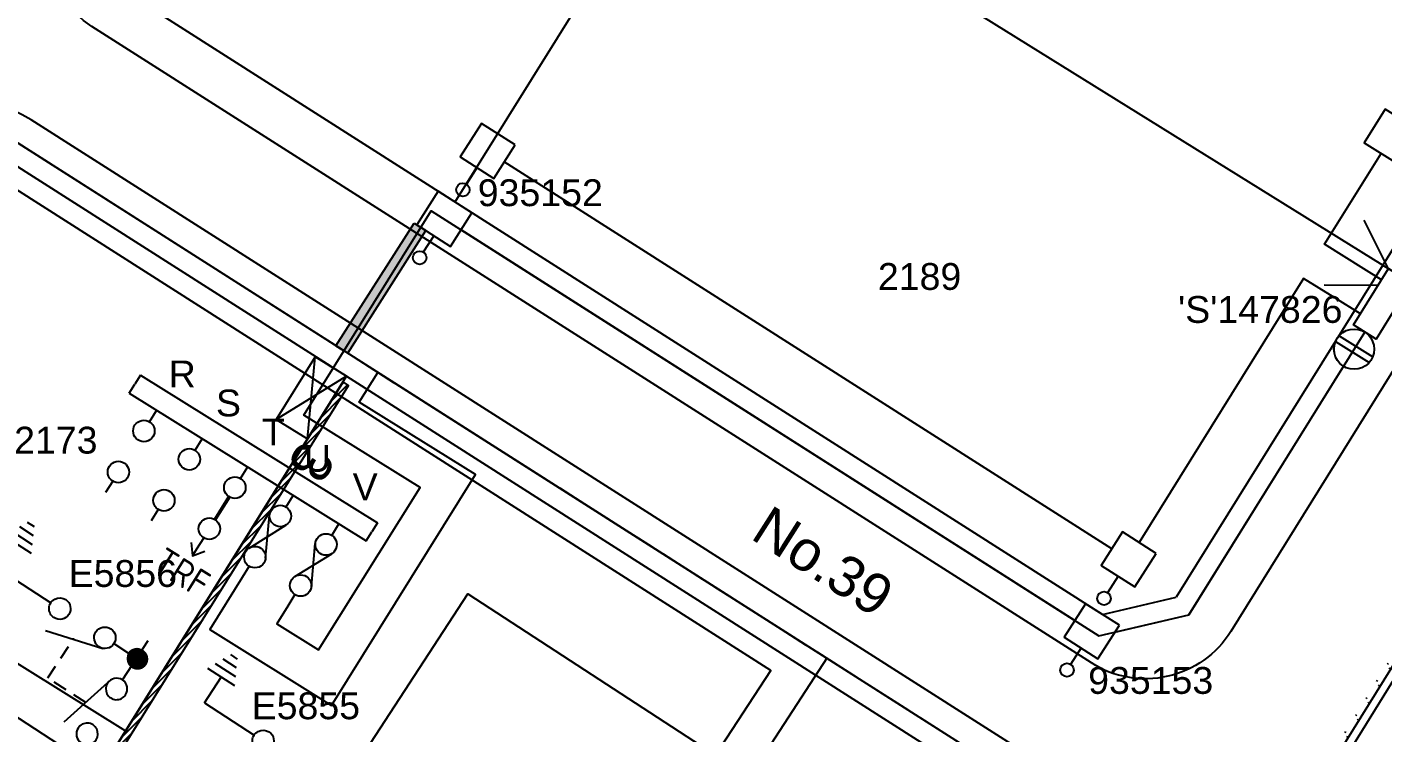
# Model space of a CAD drawing. Header units: metres. Extents: x 305550 to 306428, y 6276370 to 6276957.
# Drawn here: x 306192.6 to 306293.6, y 6276627.1 to 6276679.7 of the extents above; entities that cross this region are included whole.
import ezdxf
from ezdxf.enums import TextEntityAlignment as Align

# ---------------------------------------------------------------- set-up
doc = ezdxf.new("R2010")
doc.units = ezdxf.units.M
doc.header["$LTSCALE"] = 0.7
doc.set_wipeout_variables(frame=1)
for name, pattern in [('A', [0]), ('Cable Exist OH', [1, 1, 0]), ('Cable Remove', [2, 0, -2]), ('Dash', [5, 3, -2]), ('IE Trench LV', [6.5, 5, -1.5])]:
    doc.linetypes.add(name, pattern=pattern)
doc.layers.get('0').update_dxf_attribs({"color": 6})
for name, color, linetype in [('_User Miscellaneous11', 7, 'Continuous'), ('_User Miscellaneous4', 7, 'Continuous'), ('_User Miscellaneous7', 150, 'Continuous'), ('_User Miscellaneous8', 7, 'Continuous'), ('_User Miscellaneous9', 8, 'Continuous'), ('_User_LV_Exist', 7, 'Continuous'), ('Cadastre Developer_SP_NEW', 4, 'Continuous'), ('Cadastre Roads_SP_NEW', 8, 'Continuous'), ('Duct_SP_NEW', 2, 'Continuous'), ('Equip_HV_NEW', 2, 'Continuous'), ('Equip_LV_MOD', 5, 'Continuous'), ('Equip_LV_NEW', 5, 'Continuous'), ('Mains_HV_NEW_U72', 2, 'Continuous'), ('Mains_LV_NEW_R6', 2, 'Continuous'), ('Mains_LV_NEW_T84', 2, 'Continuous'), ('OH_Details_SP_MISC', 6, 'Continuous'), ('Services_SP_NEW_UG', 2, 'Continuous'), ('Sub_LV_EXT', 5, 'Continuous'), ('Sub_SP_NEW', 2, 'Continuous'), ('SupportsUG_SP_LV_NEW', 2, 'Continuous'), ('SupportsUG_SP_LV_SL_NEW', 2, 'Continuous'), ('Trench_SP_NEW', 2, 'Continuous')]:
    doc.layers.add(name, color=color, linetype=linetype)
doc.layers.add('_User Miscellaneous5', color=7, linetype='Continuous', lineweight=35)
doc.layers.add('_User Notes', color=7, linetype='Continuous', plot=False)
doc.styles.add('ARIAL', font='arial.ttf', dxfattribs={"height": 2})
doc.styles.add('ARIAL 3.0', font='arial.ttf', dxfattribs={"height": 3})
doc.styles.add('iecARIAL', font='arial.ttf', dxfattribs={"height": 2})
doc.styles.add('IESYMBOL1', font='isocp.shx')
doc.styles.add('POLE_LABEL', font='arial.ttf')
doc.styles.add('SL_LABEL', font='arial.ttf')
doc.styles.get("Standard").update_dxf_attribs({"font": 'arial.ttf'})
doc.styles.add('style1', font='iso3098b.shx')
doc.styles.add('SWG_LABEL', font='arial.ttf')
doc.styles.add('SWITCH_LABEL', font='arial.ttf', dxfattribs={"height": 2.5})
doc.linetypes.add('Cable New UG', pattern='A,8,-1,["x",style1,S=3.5,R=0,X=0.35,Y=-1],-3.5', length=12.5)
doc.linetypes.add('Cable Z', pattern='A,8,-1,["Z",Standard,S=2.5,R=0,X=0.35,Y=-1.25],-3.5', length=12.5)
doc.linetypes.add('IE Trench HV', pattern='A,8,-2,["/",style1,S=2.5,R=0,X=0.1,Y=-1],-4.5', length=14.5)

# ---------------------------------------------------------------- blocks, each defined once
blk = doc.blocks.new('SUB_PADMOUNT_NEW')
for p, q in [((0, 1.375), (5.5, -1.375)), ((5.5, 1.375), (0, -1.375))]:
    blk.add_line(p, q)
blk.add_lwpolyline([(0, -1.375), (5.5, -1.375), (5.5, 1.375), (0, 1.375)], close=True)
for tag, flags, p in [('STREET_CODE', 9, (5.34, 0.545)), ('OPERATING_VOLTAGE', 9, (5.34, 0.145)), ('ORIENTATION', 9, (5.34, -0.055)), ('NO_PHASES', 9, (5.34, 0.345)), ('OWNED_BY', 9, (5.34, -0.255)), ('OPERATED_BY', 9, (5.34, -0.455)), ('SECONDARY_VOLTAGE', 9, (5.34, -1.055)), ('CONSTRUCTED_VOLTAGE', 9, (5.34, -0.855)), ('MAINTAINED_BY', 9, (5.34, -0.655)), ('STATE', 9, (5.34, -1.255)), ('SUBSTATION_TYPE', 9, (5.34, -1.655)), ('USAGE', 9, (5.34, -1.855)), ('PARENT', 9, (5.34, -1.455)), ('LEGEND', 9, (5.34, -2.055)), ('Z', 1, (5.34, -3.055)), ('SUBURB', 9, (5.34, -2.255)), ('STREETNAME', 9, (5.34, -2.455)), ('LOCATION', 9, (5.34, -2.655)), ('NOTES', 9, (5.34, -2.855))]:
    blk.add_attdef(tag, text='', height=0.2, dxfattribs=dict(flags=flags)).set_placement(p, align=Align.MIDDLE_LEFT)
at = {"layer": '_User Notes', "flags": 8}
blk.add_attdef('ASSET_NUM', text='', height=3, dxfattribs=at).set_placement((5.84, 2.545), align=Align.MIDDLE_LEFT)
blk = doc.blocks.new('*U36')
at = {"layer": '_User Miscellaneous7', "lineweight": -3}
blk.add_lwpolyline([(0, -3.03), (0, -1.58)], dxfattribs=at)
blk.add_lwpolyline([(-1.49, -6), (1.49, -6), (1.49, -3.03), (-1.49, -3.03)], close=True, dxfattribs=at)
blk.add_circle((0, -1.08), 0.5, dxfattribs=at)
at = {"layer": '_User Miscellaneous8', "color": 2, "lineweight": -3}
blk.add_lwpolyline([(-1.49, 0), (1.49, 0), (1.49, 2.97), (-1.49, 2.97)], close=True, dxfattribs=at)
at = {"style": 'POLE_LABEL', "flags": 9}
blk.add_attdef('STRUCTURE_PLANT_NUMBER', text='', height=0.2, dxfattribs=at).set_placement((1.64, 1.73), align=Align.MIDDLE_LEFT)
for tag, flags, p in [('STREET_CODE', 9, (1.64, 1.49)), ('OWNED_BY', 9, (1.64, 1.09)), ('COLUMN_TYPE', 9, (1.64, 1.29)), ('OPERATED_BY', 9, (1.64, 0.89)), ('STATE', 9, (1.64, 0.49)), ('MAINTAINED_BY', 9, (1.64, 0.69)), ('USAGE', 9, (1.64, 0.29)), ('LEGEND', 9, (1.64, 0.09)), ('SUBURB', 9, (1.64, -0.31)), ('STREETNAME', 9, (1.64, -0.51)), ('PARENT', 9, (1.64, -0.11)), ('LOCATION', 9, (1.64, -0.71)), ('NOTES', 9, (1.64, -0.91)), ('Z', 1, (1.64, -1.31)), ('LABEL_ALIGNMENT', 9, (1.64, -1.11))]:
    blk.add_attdef(tag, text='', height=0.2, dxfattribs=dict(flags=flags)).set_placement(p, align=Align.MIDDLE_LEFT)
at = {"layer": '_User Miscellaneous5', "style": 'ARIAL', "flags": 8}
blk.add_attdef('ASSET_NUM', text='', height=2, dxfattribs=at).set_placement((2, 3.49), align=Align.MIDDLE_LEFT)
blk = doc.blocks.new('*U39')
at = {"layer": '_User Miscellaneous8', "color": 2}
blk.add_line((0, 0), (0, 1.45), dxfattribs=at)
blk.add_circle((0, 1.95), 0.5, dxfattribs=at)
for tag, p, flags in [('Z', (0, 0), 1), ('OPERATED_BY', (0, -9.61), 9)]:
    blk.add_attdef(tag, p, '', height=0.2, dxfattribs=dict(flags=flags))
at = {"style": 'SL_LABEL', "flags": 9}
blk.add_attdef('STREET_CODE', text='', height=0.2, dxfattribs=at).set_placement((0, -0.2), align=Align.MIDDLE_LEFT)
at = {"flags": 9}
for tag, p in [('CONSTRUCTED_VOLTAGE', (0, -0.4)), ('CONTROL_TYPE', (0, -0.6)), ('LANTERN_PURPOSE', (0, -0.8)), ('LANTERN_TYPE', (0, -1)), ('OPERATING_VOLTAGE', (0, -1.4)), ('ORIENTATION', (0, -1.6)), ('OWNED_BY', (0, -1.8)), ('STATE', (0, -2)), ('NO_PHASES', (0, -1.2)), ('CEXIST', (0, -2.4)), ('CNEW', (0, -2.6)), ('CNUMBER', (0, -2.8)), ('CREMOVE', (0, -3)), ('USAGE', (0, -2.2)), ('CREPLACE', (0, -3.2)), ('LKINGHEIGHT', (0, -3.4)), ('LBRACKET', (0, -3.6)), ('LBRACKETVOCAB', (0, -3.8)), ('LCATEGORY', (0, -4)), ('LCHARGE1', (0, -4.2)), ('LCHARGE1PERCENT', (0, -4.4)), ('LCHARGE2', (0, -4.6)), ('LCHARGE2PERCENT', (0, -4.8)), ('LCHARGE3', (0, -5)), ('LCHARGE3PERCENT', (0, -5.2)), ('LEXIST', (0, -5.4)), ('LLAMP', (0, -5.6)), ('LLAMPVOCAB', (0, -5.8)), ('LMAST', (0, -6)), ('LMASTVOCAB', (0, -6.2)), ('LNEW', (0, -6.4)), ('LANTNUMBER', (0, -6.6)), ('LOUTREACH', (0, -7)), ('LOUTREACHVOCAB', (0, -7.2)), ('LRATECODE', (0, -7.4)), ('LREMOVE', (0, -7.6)), ('LREPLACE', (0, -7.8)), ('LTYPE', (0, -8)), ('SUBURB', (0, -8.6)), ('STREETNAME', (0, -8.8)), ('LTYPEVOCAB', (0, -8.2)), ('LEGEND', (0, -8.4)), ('LOCATION', (0, -9)), ('NOTES', (0, -9.2)), ('MAINTAINED_BY', (0, -9.86))]:
    blk.add_attdef(tag, text='', height=0.2, dxfattribs=at).set_placement(p, align=Align.MIDDLE_LEFT)
at = {"layer": '_User Notes', "style": 'SL_LABEL', "flags": 8}
blk.add_attdef('ASSET_NUM', text='', height=2.5, dxfattribs=at).set_placement((2, 2), align=Align.MIDDLE_LEFT)
at = {"layer": '_User Notes', "flags": 8}
blk.add_attdef('LNUMBER', text='', height=2.5, dxfattribs=at).set_placement((1.2, -2.8), align=Align.MIDDLE_LEFT)
blk = doc.blocks.new('*U35')
at = {"lineweight": -3}
blk.add_lwpolyline([(-2.48, 2.49), (2.47, 2.49), (2.47, 0.51), (-2.48, 0.51)], close=True, dxfattribs=at)
for tag, flags, p in [('STREET_CODE', 9, (1.5, 3.5)), ('OWNED_BY', 9, (1.5, 3.3)), ('OPERATED_BY', 9, (1.5, 3.1)), ('STATE', 9, (1.5, 2.7)), ('SUPPORT_TYPE', 9, (1.5, 2.5)), ('MAINTAINED_BY', 9, (1.5, 2.9)), ('USAGE', 9, (1.5, 2.3)), ('LEGEND', 9, (1.5, 2.1)), ('SUBURB', 9, (1.5, 1.7)), ('STREETNAME', 9, (1.5, 1.5)), ('PARENT', 9, (1.5, 1.9)), ('LOCATION', 9, (1.5, 1.3)), ('NOTES', 9, (1.5, 1.1)), ('Z', 1, (1.5, 0.9))]:
    blk.add_attdef(tag, text='', height=0.2, dxfattribs=dict(flags=flags)).set_placement(p, align=Align.MIDDLE_LEFT)
at = {"layer": '_User Miscellaneous4', "style": 'ARIAL', "flags": 8}
blk.add_attdef('ASSET_NUM', text='', height=2, dxfattribs=at).set_placement((2, 5.5), align=Align.MIDDLE_LEFT)
blk = doc.blocks.new('*U135')
at = {"layer": '_User Miscellaneous7', "lineweight": -3}
blk.add_lwpolyline([(-7, -3.03), (-7, -1.58)], dxfattribs=at)
blk.add_lwpolyline([(-8.48, -6), (-5.51, -6), (-5.51, -3.03), (-8.48, -3.03)], close=True, dxfattribs=at)
blk.add_circle((-7, -1.08), 0.5, dxfattribs=at)
at = {"layer": '_User Miscellaneous8', "color": 2, "lineweight": -3}
blk.add_lwpolyline([(-1.49, 0), (1.49, 0), (1.49, 2.97), (-1.49, 2.97)], close=True, dxfattribs=at)
at = {"style": 'POLE_LABEL', "flags": 9}
blk.add_attdef('STRUCTURE_PLANT_NUMBER', text='', height=0.2, dxfattribs=at).set_placement((1.64, 1.73), align=Align.MIDDLE_LEFT)
for tag, flags, p in [('STREET_CODE', 9, (1.64, 1.49)), ('OWNED_BY', 9, (1.64, 1.09)), ('COLUMN_TYPE', 9, (1.64, 1.29)), ('OPERATED_BY', 9, (1.64, 0.89)), ('STATE', 9, (1.64, 0.49)), ('MAINTAINED_BY', 9, (1.64, 0.69)), ('USAGE', 9, (1.64, 0.29)), ('LEGEND', 9, (1.64, 0.09)), ('SUBURB', 9, (1.64, -0.31)), ('STREETNAME', 9, (1.64, -0.51)), ('PARENT', 9, (1.64, -0.11)), ('LOCATION', 9, (1.64, -0.71)), ('NOTES', 9, (1.64, -0.91)), ('Z', 1, (1.64, -1.31)), ('LABEL_ALIGNMENT', 9, (1.64, -1.11))]:
    blk.add_attdef(tag, text='', height=0.2, dxfattribs=dict(flags=flags)).set_placement(p, align=Align.MIDDLE_LEFT)
at = {"layer": '_User Miscellaneous5', "style": 'ARIAL', "flags": 8}
blk.add_attdef('ASSET_NUM', text='', height=2, dxfattribs=at).set_placement((2, 3.49), align=Align.MIDDLE_LEFT)
blk = doc.blocks.new('*U136')
at = {"layer": '_User Miscellaneous7', "lineweight": -3}
blk.add_lwpolyline([(0.55, -3.02), (0.55, -1.57)], dxfattribs=at)
blk.add_lwpolyline([(-0.93, -5.99), (2.04, -5.99), (2.04, -3.02), (-0.93, -3.02)], close=True, dxfattribs=at)
blk.add_circle((0.55, -1.07), 0.5, dxfattribs=at)
at = {"layer": '_User Miscellaneous8', "color": 2, "lineweight": -3}
blk.add_lwpolyline([(-1.49, 0), (1.49, 0), (1.49, 2.97), (-1.49, 2.97)], close=True, dxfattribs=at)
at = {"style": 'POLE_LABEL', "flags": 9}
blk.add_attdef('STRUCTURE_PLANT_NUMBER', text='', height=0.2, dxfattribs=at).set_placement((1.64, 1.73), align=Align.MIDDLE_LEFT)
for tag, flags, p in [('STREET_CODE', 9, (1.64, 1.49)), ('OWNED_BY', 9, (1.64, 1.09)), ('COLUMN_TYPE', 9, (1.64, 1.29)), ('OPERATED_BY', 9, (1.64, 0.89)), ('STATE', 9, (1.64, 0.49)), ('MAINTAINED_BY', 9, (1.64, 0.69)), ('USAGE', 9, (1.64, 0.29)), ('LEGEND', 9, (1.64, 0.09)), ('SUBURB', 9, (1.64, -0.31)), ('STREETNAME', 9, (1.64, -0.51)), ('PARENT', 9, (1.64, -0.11)), ('LOCATION', 9, (1.64, -0.71)), ('NOTES', 9, (1.64, -0.91)), ('Z', 1, (1.64, -1.31)), ('LABEL_ALIGNMENT', 9, (1.64, -1.11))]:
    blk.add_attdef(tag, text='', height=0.2, dxfattribs=dict(flags=flags)).set_placement(p, align=Align.MIDDLE_LEFT)
at = {"layer": '_User Miscellaneous5', "style": 'ARIAL', "flags": 8}
blk.add_attdef('ASSET_NUM', text='', height=2, dxfattribs=at).set_placement((2, 3.49), align=Align.MIDDLE_LEFT)
blk = doc.blocks.new('LV_UG_LINKS_CLOSED_NEW')
for tag, flags, p in [('TYPE', 9, (1.5, -2.6)), ('Z', 1, (1.5, -2.8)), ('MAINTAINED_BY', 9, (1.5, -2.2)), ('NUMBER_OF_PHASES', 9, (1.5, -2.4))]:
    blk.add_attdef(tag, text='', height=0.2, dxfattribs=dict(flags=flags)).set_placement(p, align=Align.MIDDLE_LEFT)
blk.add_wipeout([(-1.06, 1.06), (-1.18, 0.92), (-1.29, 0.76), (-1.37, 0.59), (-1.43, 0.42), (-1.48, 0.23), (-1.49, 0.05), (-1.49, -0.14), (-1.46, -0.33), (-1.41, -0.51), (-1.33, -0.68), (-1.24, -0.84), (-1.12, -0.99), (-0.99, -1.12), (-0.84, -1.24), (-0.68, -1.33), (-0.51, -1.41), (-0.33, -1.46), (-0.14, -1.49), (0.05, -1.49), (0.23, -1.48), (0.42, -1.43), (0.59, -1.37), (0.76, -1.29), (0.92, -1.18), (1.06, -1.06), (1.18, -0.92), (1.29, -0.76), (1.37, -0.59), (1.43, -0.42), (1.48, -0.23), (1.49, -0.05), (1.49, 0.14), (1.46, 0.33), (1.41, 0.51), (1.33, 0.68), (1.24, 0.84), (1.12, 0.99), (0.99, 1.12), (0.84, 1.24), (0.68, 1.33), (0.51, 1.41), (0.33, 1.46), (0.14, 1.49), (-0.05, 1.49), (-0.23, 1.48), (-0.42, 1.43), (-0.59, 1.37), (-0.76, 1.29), (-0.92, 1.18)])
for p, q in [((-0.25, -1.48), (-0.25, 1.48)), ((0.25, -1.48), (0.25, 1.48))]:
    blk.add_line(p, q)
blk.add_circle((0, 0), 1.5)
at = {"flags": 9}
for tag, p in [('ACTUAL_STATUS', (1.5, 0)), ('CONSTRUCTED_VOLTAGE', (1.5, -0.2)), ('OPERATING_VOLTAGE', (1.5, -0.6)), ('ORIENTATION', (1.5, -0.8)), ('STATE', (1.5, -1)), ('NO_PHASES', (1.5, -0.4)), ('SWITCH_TYPE', (1.5, -1.2)), ('OWNED_BY', (1.5, -1.8)), ('OPERATED_BY', (1.5, -2)), ('USAGE', (1.5, -1.4)), ('NOTES', (1.5, -1.6))]:
    blk.add_attdef(tag, text='', height=0.2, dxfattribs=at).set_placement(p, align=Align.MIDDLE_LEFT)
blk = doc.blocks.new('TX_LINK_NEW')
h = blk.add_hatch(color=256)
edge = h.paths.add_edge_path()
edge.add_line((2.6, 0.05), (4.6, 0.05))
edge.add_arc((5.4, 0.01), 0.8, 177.2353, 184.4027)
edge.add_line((4.6, -0.05), (2.6, -0.05))
edge.add_arc((1.8, 0), 0.8, 356.4167, 363.5833)
blk.add_line((7.2, 0.01), (7.8, 0.01))
for points in [[(1, 0), (0, 0)], [(2.6, 0.05), (4.6, 0.05)], [(6.2, 0.01), (7.2, 0.01)], [(7, -0.59), (7.8, 0.01), (7, 0.61)], [(2.6, -0.05), (4.6, -0.05)]]:
    blk.add_lwpolyline(points)
for centre in [(1.8, 0), (5.4, 0.01)]:
    blk.add_circle(centre, 0.8)
for centre, start, end in [((1.8, 0), 356.4167, 3.5833), ((5.4, 0.01), 177.2353, 184.4027)]:
    blk.add_arc(centre, 0.8, start, end)
at = {"style": 'IESYMBOL1'}
blk.add_text('TRF', height=2, rotation=90, dxfattribs=at).set_placement((9.24, 0.01), align=Align.MIDDLE_CENTER)
at = {"flags": 1}
blk.add_attdef('Z', (0, 0), '', height=0.2, dxfattribs=at)
at = {"layer": 'Sub_LV_EXT', "flags": 1}
for tag, p in [('USAGE', (2.14, -1.14)), ('ORIENTATION', (2.14, -1.53)), ('NOTES', (2.14, -3.07))]:
    blk.add_attdef(tag, p, '', height=0.2, dxfattribs=at)
blk = doc.blocks.new('*U138')
for points in [[(1, 0), (0, 0)], [(6.2, 0.01), (7.2, 0.01)]]:
    blk.add_lwpolyline(points)
for centre in [(1.8, 0), (5.4, 0.01)]:
    blk.add_circle(centre, 0.8)
for tag, flags, p in [('ACTUAL_STATUS', 9, (1.5, 0)), ('CONSTRUCTED_VOLTAGE', 9, (1.5, -0.2)), ('OPERATED_BY', 9, (1.5, -0.6)), ('OWNED_BY', 9, (1.5, -1)), ('NO_PHASES', 9, (1.5, -0.4)), ('MAINTAINED_BY', 9, (1.5, -0.8)), ('OPERATING_VOLTAGE', 9, (1.5, -1.2)), ('ORIENTATION', 9, (1.5, -1.4)), ('STATE', 9, (1.5, -1.6)), ('SWITCH_TYPE', 9, (1.5, -1.8)), ('USAGE', 9, (1.5, -2)), ('Z', 1, (1.5, -2.4)), ('NOTES', 9, (1.5, -2.2))]:
    blk.add_attdef(tag, text='', height=0.2, dxfattribs=dict(flags=flags)).set_placement(p, align=Align.MIDDLE_LEFT)
blk = doc.blocks.new('LV_UG_DFUSE_CLOSED_NEW')
for points in [[(1, 0), (0, 0)], [(5.04, 0.73), (2.16, -0.72)], [(5.05, -0.71), (2.16, 0.72)], [(6.2, 0.01), (7.2, 0.01)]]:
    blk.add_lwpolyline(points)
for centre in [(1.8, 0), (5.4, 0.01)]:
    blk.add_circle(centre, 0.8)
for tag, flags, p in [('ACTUAL_STATUS', 9, (1.5, 0)), ('CONSTRUCTED_VOLTAGE', 9, (1.5, -0.2)), ('OPERATED_BY', 9, (1.5, -0.6)), ('OWNED_BY', 9, (1.5, -1)), ('NO_PHASES', 9, (1.5, -0.4)), ('MAINTAINED_BY', 9, (1.5, -0.8)), ('OPERATING_VOLTAGE', 9, (1.5, -1.2)), ('ORIENTATION', 9, (1.5, -1.4)), ('STATE', 9, (1.5, -1.6)), ('SWITCH_TYPE', 9, (1.5, -1.8)), ('USAGE', 9, (1.5, -2)), ('Z', 1, (1.5, -2.4)), ('NOTES', 9, (1.5, -2.2))]:
    blk.add_attdef(tag, text='', height=0.2, dxfattribs=dict(flags=flags)).set_placement(p, align=Align.MIDDLE_LEFT)
blk = doc.blocks.new('*U153')
for p, q in [((-1.6, 0), (-1.6, 69.89)), ((-1.6, 69.89), (-0.8, 69.89)), ((0, 69.89), (-0.8, 69.89)), ((0, 0), (0, 69.89)), ((-1.6, 0), (-0.8, 0)), ((0, 0), (-0.8, 0))]:
    blk.add_line(p, q)
at = {"style": 'ARIAL'}
blk.add_attdef('SWG_TYPE', text='', height=1.8, rotation=90, dxfattribs=at).set_placement((-0.8, 70.64), align=Align.MIDDLE_LEFT)
blk.add_attdef('SUB_TYPE', text='', height=1.8, rotation=90, dxfattribs=at).set_placement((-0.8, -0.76), align=Align.MIDDLE_RIGHT)
blk = doc.blocks.new('SWG_SIE_ES_NEW')
for p, q in [((-6.1, 0.75), (-1.8, 1.97)), ((2.22, -2.29), (4.62, -2.29)), ((2.52, -2.89), (4.32, -2.89)), ((2.83, -3.49), (4.03, -3.49)), ((3.13, -4.09), (3.73, -4.09))]:
    blk.add_line(p, q)
at = {"const_width": 0.8, "flags": 128}
blk.add_lwpolyline([(-9.09, -0.02, 1), (-8.29, -0.02, 1)], format="xyb", close=True, dxfattribs=at)
for points in [[(-5.79, -0.82, -1), (-5.79, 0.78, -1)], [(-1.79, -0.81, -1), (-1.79, 0.79, -1)]]:
    blk.add_lwpolyline(points, format="xyb", close=True)
for points in [[(-6.59, -0.02), (-7.89, -0.02)], [(3.42, -0.01), (-0.99, -0.01)], [(3.42, -0.01), (3.42, -2.29)]]:
    blk.add_lwpolyline(points)
at = {"flags": 1}
blk.add_attdef('Z', (0, 0), '', height=0.2, dxfattribs=at)
at = {"style": 'SWITCH_LABEL', "flags": 9}
blk.add_attdef('STREET_CODE', text='', height=0.2, dxfattribs=at).set_placement((0, -0.2), align=Align.MIDDLE_LEFT)
at = {"flags": 9}
for tag, p in [('ORIENTATION', (0, -0.4)), ('SUBURB', (0, -1)), ('PARENT', (0, -0.6)), ('USAGE', (0, -0.8)), ('STREETNAME', (0, -1.2)), ('LOCATION', (0, -1.4)), ('NOTES', (0, -1.6))]:
    blk.add_attdef(tag, text='', height=0.2, dxfattribs=at).set_placement(p, align=Align.MIDDLE_LEFT)
at = {"style": 'ARIAL', "flags": 8}
blk.add_attdef('ASSET_NUM', text='', height=2, dxfattribs=at).set_placement((-1.81, -3.15), align=Align.MIDDLE_CENTER)
blk = doc.blocks.new('SWG_SIE_SU_NEW')
blk.add_line((5.81, 0.79), (1.59, 1.94))
at = {"linetype": 'A', "lineweight": 0}
for p, q in [((7.98, 0.35), (7.98, -0.37)), ((8.18, -0.58), (8.18, 0.56)), ((8.38, 0.66), (8.38, -0.68)), ((8.58, -0.71), (8.58, 0.69)), ((8.78, 0.66), (8.78, -0.68)), ((8.98, -0.59), (8.98, 0.56)), ((9.18, 0.35), (9.18, -0.38))]:
    blk.add_line(p, q, dxfattribs=at)
at = {"linetype": 'Dash', "ltscale": 0.5}
blk.add_lwpolyline([(3.7, 1.36), (3.7, 4.73), (7.22, 4.73)], dxfattribs=at)
for points in [[(1, 0), (0, 0)], [(6.6, -0.01), (10.1, -0.01)]]:
    blk.add_lwpolyline(points)
for points in [[(1.8, -0.8, 1), (1.8, 0.8, 1)], [(5.8, -0.81, 1), (5.8, 0.79, 1)]]:
    blk.add_lwpolyline(points, format="xyb", close=True)
at = {"linetype": 'A', "lineweight": 0}
blk.add_circle((8.58, -0.01), 0.7, dxfattribs=at)
at = {"style": 'SWG_LABEL', "flags": 8}
blk.add_attdef('ASSET_NUM', text='', height=2, rotation=179.9544, dxfattribs=at).set_placement((-2.4, 0.01), align=Align.MIDDLE_LEFT)
at = {"flags": 1}
blk.add_attdef('Z', (0, 0), '', height=0.2, dxfattribs=at)
at = {"style": 'SWITCH_LABEL', "flags": 9}
blk.add_attdef('STREET_CODE', text='', height=0.2, dxfattribs=at).set_placement((0, 0), align=Align.MIDDLE_LEFT)
at = {"flags": 9}
for tag, p in [('ORIENTATION', (0, -0.2)), ('SUBURB', (0, -0.8)), ('STREETNAME', (0, -1)), ('PARENT', (0, -0.4)), ('USAGE', (0, -0.6)), ('OPERATED_BY', (-0.01, -1.84)), ('OWNED_BY', (0, -1.62)), ('MAINTAINED_BY', (-0.01, -2.05)), ('LOCATION', (0, -1.2)), ('NOTES', (0, -1.4))]:
    blk.add_attdef(tag, text='', height=0.2, dxfattribs=at).set_placement(p, align=Align.MIDDLE_LEFT)

msp = doc.modelspace()

# ---------------------------------------------------------------- hatches: boundary and pattern name
at = {"layer": '_User Miscellaneous11'}
h = msp.add_hatch(color=256, dxfattribs=at)
h.dxf.hatch_style = 1
h.paths.add_polyline_path([(306215.59, 6276656), (306216.47, 6276655.44), (306222.29, 6276664.58), (306221.41, 6276665.14)])

# ---------------------------------------------------------------- linework, layer by layer
at = {"layer": '_User_LV_Exist', "color": 7, "linetype": 'Cable Remove', "lineweight": 0, "flags": 128}
msp.add_lwpolyline([(306326.58, 6276684.22), (306288.88, 6276623.56)], dxfattribs=at)
at = {"layer": 'Cadastre Developer_SP_NEW'}
for p, q in [((306340.37, 6276737.27), (306278.22, 6276637.25)), ((306224.47, 6276666.71), (306245.11, 6276699.85)), ((306170.28, 6276645.76), (306199.91, 6276627.29)), ((306272.72, 6276635.97), (306278.22, 6276637.25))]:
    msp.add_line(p, q, dxfattribs=at)
at = {"layer": 'Duct_SP_NEW'}
for p, q in [((306215.59, 6276656), (306221.41, 6276665.14)), ((306221.41, 6276665.14), (306221.85, 6276664.86)), ((306216.47, 6276655.44), (306222.29, 6276664.58)), ((306222.29, 6276664.58), (306221.85, 6276664.86)), ((306215.59, 6276656), (306216.03, 6276655.72)), ((306216.47, 6276655.44), (306216.03, 6276655.72)), ((306214.78, 6276654.73), (306214.79, 6276654.74)), ((306214.78, 6276654.73), (306215.22, 6276654.45)), ((306214.79, 6276654.74), (306215.22, 6276654.46)), ((306215.66, 6276654.18), (306215.22, 6276654.46)), ((306215.66, 6276654.17), (306215.22, 6276654.45)), ((306215.66, 6276654.17), (306215.66, 6276654.18))]:
    msp.add_line(p, q, dxfattribs=at)
at = {"layer": 'Equip_LV_MOD'}
for p, q in [((306200.19, 6276652.45), (306200.61, 6276653.13)), ((306201.03, 6276653.81), (306200.61, 6276653.13)), ((306201.03, 6276653.81), (306218.68, 6276642.8)), ((306200.19, 6276652.45), (306217.84, 6276641.45)), ((306218.68, 6276642.8), (306218.26, 6276642.12)), ((306217.84, 6276641.45), (306218.26, 6276642.12))]:
    msp.add_line(p, q, dxfattribs=at)
at = {"layer": 'Mains_LV_NEW_R6', "linetype": 'Cable Z', "flags": 128}
for points in [[(306292.2, 6276661.74), (306289.27, 6276663.56), (306293.48, 6276670.33)], [(306293.52, 6276660.92), (306292.2, 6276661.74)], [(306291.94, 6276658.37), (306290.03, 6276659.56)]]:
    msp.add_lwpolyline(points, dxfattribs=at)
at = {"layer": 'Mains_LV_NEW_T84', "linetype": 'Cable New UG'}
msp.add_line((306272.44, 6276634.37), (306279.16, 6276635.93), dxfattribs=at)
at = {"layer": 'Mains_LV_NEW_T84', "linetype": 'Cable New UG', "flags": 128}
for points in [[(306208.61, 6276638.72), (306206.19, 6276634.84), (306215.26, 6276629.18), (306225.99, 6276646.39), (306217.33, 6276651.79), (306218.72, 6276654.01)], [(306254.66, 6276596.52), (306267.49, 6276617.17), (306265.95, 6276623.92), (306218.72, 6276654.01)]]:
    msp.add_lwpolyline(points, dxfattribs=at)
at = {"layer": 'Services_SP_NEW_UG', "color": 2, "flags": 128}
for points in [[(306294.04, 6276661.74), (306292.22, 6276665.35)], [(306293.26, 6276660.49), (306289.23, 6276660.52)]]:
    msp.add_lwpolyline(points, dxfattribs=at)
at = {"layer": 'Trench_SP_NEW', "linetype": 'IE Trench HV'}
msp.add_line((306216.03, 6276655.72), (306191.36, 6276671.44), dxfattribs=at)
at = {"layer": 'Trench_SP_NEW', "linetype": 'IE Trench LV'}
msp.add_line((306265.97, 6276623.91), (306216.47, 6276655.44), dxfattribs=at)

# ---------------------------------------------------------------- block references
at = {"layer": 'Equip_HV_NEW'}
ref = msp.add_blockref('SWG_SIE_ES_NEW', (306193.51, 6276637.37), dxfattribs=dict(at, rotation=146.94137254152))
ref.add_attrib('ASSET_NUM', 'E5856', dxfattribs={"layer": '0', "height": 2, "style": 'ARIAL'}).set_placement((306199.71, 6276639.02), align=Align.MIDDLE_CENTER)
ref = msp.add_blockref('SWG_SIE_SU_NEW', (306196.07, 6276625.56), dxfattribs=dict(at, rotation=56.94137254151995))
ref.add_attrib('ASSET_NUM', 'E5852', dxfattribs={"layer": '0', "height": 2, "rotation": 57.5001, "style": 'SWG_LABEL'}).set_placement((306190.29, 6276616.04), align=Align.MIDDLE_LEFT)
ref = msp.add_blockref('SWG_SIE_ES_NEW', (306208.66, 6276627.51), dxfattribs=dict(at, rotation=146.94137254152))
ref.add_attrib('ASSET_NUM', 'E5855', dxfattribs={"layer": '0', "height": 2, "style": 'ARIAL'}).set_placement((306213.35, 6276629.16), align=Align.MIDDLE_CENTER)
at = {"layer": 'Equip_HV_NEW', "rotation": 236.9413725415199}
msp.add_blockref('*U153', (306188.82, 6276628.37), dxfattribs=at).add_auto_attribs({'SUB_TYPE': 'PS', 'SWG_TYPE': '8DJH RTRR-C'})
at = {"layer": 'Equip_LV_NEW', "rotation": 238.0661797875585}
for name, p in [('*U138', (306205.62, 6276649.06)), ('TX_LINK_NEW', (306209.01, 6276646.95)), ('LV_UG_DFUSE_CLOSED_NEW', (306212.4, 6276644.83)), ('LV_UG_DFUSE_CLOSED_NEW', (306215.81, 6276642.71))]:
    msp.add_blockref(name, p, dxfattribs=at)
at = {"layer": 'Sub_SP_NEW'}
ref = msp.add_blockref('SUB_PADMOUNT_NEW', (306215.22, 6276654.45), dxfattribs=dict(at, rotation=238.0661797850245))
ref.add_attrib('ASSET_NUM_001', '3', (306213.13, 6276649.08), dxfattribs={"layer": '_User Notes', "height": 3, "rotation": 238.0662})
at = {"layer": 'SupportsUG_SP_LV_NEW'}
ref = msp.add_blockref('*U35', (306292.3, 6276659.91), dxfattribs=dict(at, rotation=238.144091419095))
ref.add_attrib('ASSET_NUM_001', "'S'147826", (306278.35, 6276657.7), dxfattribs={"layer": '_User Miscellaneous4', "height": 2, "style": 'ARIAL'})
at = {"layer": 'SupportsUG_SP_LV_SL_NEW', "ltscale": 0.5}
ref = msp.add_blockref('*U135', (306294.4, 6276663.27), dxfattribs=dict(at, rotation=238.1440914216619))
ref.add_attrib('ASSET_NUM_001', '935194', (306298.46, 6276661.99), dxfattribs={"layer": '_User Miscellaneous5', "height": 2, "style": 'ARIAL'})
ref = msp.add_blockref('*U36', (306224.47, 6276666.71), dxfattribs=dict(at, rotation=147.5001222599699))
ref.add_attrib('ASSET_NUM_001', '935152', (306226.16, 6276666.4), dxfattribs={"layer": '_User Miscellaneous5', "height": 2, "style": 'ARIAL'})
for p, rotation in [((306222.88, 6276664.2), 147.5001222599699), ((306271.12, 6276633.47), 147.5001222604466)]:
    msp.add_blockref('*U39', p, dxfattribs=dict(at, rotation=rotation))
ref = msp.add_blockref('*U136', (306272.72, 6276635.97), dxfattribs=dict(at, rotation=147.5001222604466))
ref.add_attrib('ASSET_NUM_001', '935153', (306271.65, 6276630.05), dxfattribs={"layer": '_User Miscellaneous5', "height": 2, "style": 'ARIAL'})

# ---------------------------------------------------------------- texts
at = {"layer": 'Cadastre Developer_SP_NEW', "char_height": 2, "attachment_point": 7, "style": 'ARIAL', "bg_fill": 3, "box_fill_scale": 1.1, "bg_fill_color": 256, "bg_fill_transparency": 0}
for s, insert in [('2189', (306255.98, 6276660.13)), ('2173', (306191.61, 6276647.93))]:
    msp.add_mtext(s, dxfattribs=dict(at, insert=insert))
at = {"layer": 'Cadastre Roads_SP_NEW', "insert": (306248, 6276644.2), "char_height": 3, "attachment_point": 1, "rotation": 327.5001, "style": 'ARIAL 3.0'}
msp.add_mtext_dynamic_manual_height_columns('No.39', width=15.7329, gutter_width=4, heights=[0], dxfattribs=at)
at = {"layer": 'Equip_LV_NEW', "style": 'iecARIAL'}
for s, p in [('R', (306203.13, 6276652.89)), ('S', (306206.65, 6276650.73)), ('T', (306210.07, 6276648.57)), ('U', (306213.21, 6276646.61)), ('V', (306216.84, 6276644.48))]:
    msp.add_text(s, height=2, dxfattribs=at).set_placement(p)

# ---------------------------------------------------------------- next in the draw order: hatches: boundary and pattern name
at = {"layer": '_User Miscellaneous9', "lineweight": -3}
h = msp.add_hatch(dxfattribs=at)
h.set_pattern_fill('ANSI31', color=256, scale=0.1)
h.set_pattern_definition([(45, (0, 0), (-0.224506403027, 0.224506403027), [])])
h.paths.add_polyline_path([(306128.05, 6276525.09), (306132.3, 6276531.87), (306149.97, 6276560.04), (306166, 6276571.93), (306216.54, 6276653.03), (306216.12, 6276653.3), (306165.62, 6276572.27), (306149.6, 6276560.39), (306131.88, 6276532.13), (306127.63, 6276525.35), (306098.88, 6276479.06), (306082.91, 6276453.34), (306083.34, 6276453.08), (306099.3, 6276478.8), (306128.05, 6276525.09)])

# ---------------------------------------------------------------- next in the draw order: linework, layer by layer
msp.add_lwpolyline([(306128.05, 6276525.09), (306132.3, 6276531.87), (306149.97, 6276560.04), (306166, 6276571.93), (306216.54, 6276653.03), (306216.12, 6276653.3), (306165.62, 6276572.27), (306149.6, 6276560.39), (306131.88, 6276532.13), (306127.63, 6276525.35), (306098.88, 6276479.06), (306082.91, 6276453.34), (306083.34, 6276453.08), (306099.3, 6276478.8), (306128.05, 6276525.09)], close=True, dxfattribs=at)
at = {"layer": 'Cadastre Developer_SP_NEW'}
for p, q in [((306241.65, 6276694.29), (306293.61, 6276662.01)), ((306272.72, 6276635.97), (306199.34, 6276682.72)), ((306264.64, 6276622.98), (306191.07, 6276669.85)), ((306165.62, 6276572.27), (306216.38, 6276653.72))]:
    msp.add_line(p, q, dxfattribs=at)
at = {"layer": 'Cadastre Roads_SP_NEW', "flags": 128}
msp.add_lwpolyline([(306170.89, 6276483.28), (306225.45, 6276548.11, 0.035915), (306246.52, 6276577.14), (306270, 6276614.92, 0.410925), (306267.66, 6276625.21), (306192.88, 6276672.84, 0.409746), (306182.59, 6276670.64, -0.000892), (306180.61, 6276667.66), (306129.18, 6276590.19, 0.007102), (306113.87, 6276566.4), (306081.25, 6276514.11, 0.063272), (306065.88, 6276480.71), (306060.47, 6276463.49, 0.406595), (306065.18, 6276454.15), (306098.64, 6276442.65, 0.029443), (306109.97, 6276439.49, 0.042045), (306115.8, 6276438.73, 0.125612), (306123.06, 6276440.24, -0.076543), (306127.57, 6276441.64, 0.113962), (306135.94, 6276444.95, 0.035074), (306140.87, 6276448.88, 0.032012), (306149.72, 6276458.12, 0.00006), (306149.72, 6276458.12)], format="xyb", dxfattribs=at)
at = {"layer": 'Mains_HV_NEW_U72', "color": 2, "linetype": 'Cable New UG', "flags": 128}
for points in [[(306191.36, 6276671.44), (306252.18, 6276632.7), (306246.41, 6276623.83), (306257.67, 6276616.5), (306248.92, 6276603.05)], [(306216.73, 6276624.16), (306225.41, 6276637.5), (306243.89, 6276625.47), (306248.01, 6276631.79), (306189.72, 6276668.93), (306182.93, 6276667.49), (306095.25, 6276532.77), (306078.91, 6276539.63), (305992.85, 6276569.2), (305996.04, 6276578.5), (306011.77, 6276573.1), (306018.4, 6276592.4)]]:
    msp.add_lwpolyline(points, dxfattribs=at)
at = {"layer": 'Mains_LV_NEW_R6', "linetype": 'Cable Z'}
msp.add_line((306273.42, 6276640.86), (306228.14, 6276669.7), dxfattribs=at)
at = {"layer": 'Mains_LV_NEW_T84', "linetype": 'Cable New UG', "flags": 128}
msp.add_lwpolyline([(306212.01, 6276636.59), (306211.18, 6276635.26), (306214.3, 6276633.32), (306221.86, 6276645.43), (306213.2, 6276650.83), (306222.69, 6276666.06), (306272.44, 6276634.37)], dxfattribs=at)
at = {"layer": 'Trench_SP_NEW', "linetype": 'IE Trench HV'}
msp.add_line((306270.66, 6276635.51), (306224.92, 6276664.64), dxfattribs=at)

# ---------------------------------------------------------------- next in the draw order: block references
at = {"layer": 'Equip_LV_NEW', "linetype": 'Cable Exist OH', "lineweight": 0, "rotation": 238.1440914265374}
msp.add_blockref('LV_UG_LINKS_CLOSED_NEW', (306291.47, 6276655.74), dxfattribs=at)
at = {"layer": 'Equip_LV_NEW', "rotation": 238.0661797875585}
msp.add_blockref('*U138', (306202.23, 6276651.17), dxfattribs=at)

# ---------------------------------------------------------------- next in the draw order: linework, layer by layer
at = {"layer": '_User Miscellaneous11', "color": 7, "linetype": 'Cable Remove', "flags": 128}
msp.add_lwpolyline([(306239.42, 6276544.29), (306284.91, 6276617.64), (306329.78, 6276690.15), (306357.77, 6276734.86)], dxfattribs=at)
at = {"layer": 'Cadastre Roads_SP_NEW', "flags": 128}
for points in [[(306332.5, 6276715.51), (306282.29, 6276634.71, -0.417509), (306271.89, 6276632.35), (306197.41, 6276679.8, -0.411944), (306195.09, 6276690.1, 0.001481), (306196.94, 6276693.07), (306227.25, 6276741.85, 0.000003), (306227.25, 6276741.85, 0.000003)], [(306180.59, 6276476.79), (306234.32, 6276540.64, 0.035915), (306256.37, 6276571.01), (306342.35, 6276709.38)]]:
    msp.add_lwpolyline(points, format="xyb", dxfattribs=at)
at = {"layer": 'Mains_LV_NEW_R6', "linetype": 'Cable Z', "flags": 128}
msp.add_lwpolyline([(306290.03, 6276659.56), (306287.69, 6276661.01), (306275.46, 6276641.33)], dxfattribs=at)
at = {"layer": 'Mains_LV_NEW_T84', "linetype": 'Cable New UG'}
msp.add_line((306290.68, 6276654.47), (306279.16, 6276635.93), dxfattribs=at)
at = {"layer": 'OH_Details_SP_MISC', "color": 7, "linetype": 'Continuous', "flags": 128}
msp.add_lwpolyline([(306240.27, 6276543.76), (306285.76, 6276617.11), (306330.63, 6276689.62), (306358.62, 6276734.33)], dxfattribs=at)
at = {"layer": 'Trench_SP_NEW', "linetype": 'IE Trench HV'}
msp.add_lwpolyline([(306273.63, 6276634.65), (306279.16, 6276635.93), (306292.27, 6276657.02)], dxfattribs=at)

doc.saveas('drawing.dxf')
